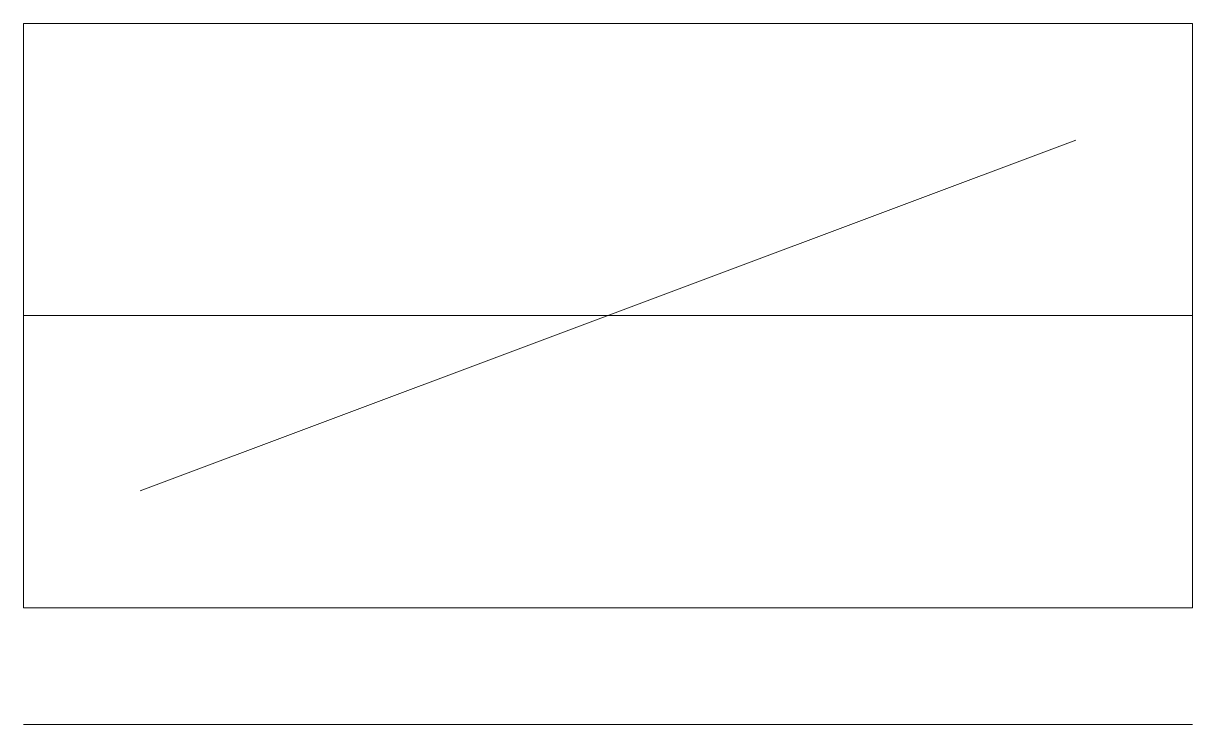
# Model space of a CAD drawing. Header units: inches. Extents: x 0 to 100, y -10 to 50.
import ezdxf

# ---------------------------------------------------------------- set-up
doc = ezdxf.new("R2010")
doc.units = ezdxf.units.IN
for name, color, linetype, lineweight in [('CENTER', 7, 'CONTINUOUS', 0), ('DIM', 7, 'CONTINUOUS', 0), ('HIDDEN', 7, 'CONTINUOUS', 0), ('OUTLINE', 7, 'CONTINUOUS', 0)]:
    doc.layers.add(name, color=color, linetype=linetype, lineweight=lineweight)

msp = doc.modelspace()

# ---------------------------------------------------------------- linework, layer by layer
at = {"layer": 'CENTER'}
msp.add_line((0, 25), (100, 25), dxfattribs=at)
at = {"layer": 'DIM'}
msp.add_line((0, -10), (100, -10), dxfattribs=at)
at = {"layer": 'HIDDEN'}
msp.add_line((10, 10), (90, 40), dxfattribs=at)
at = {"layer": 'OUTLINE'}
msp.add_lwpolyline([(0, 0), (100, 0), (100, 50), (0, 50)], close=True, dxfattribs=at)

doc.saveas('drawing.dxf')
